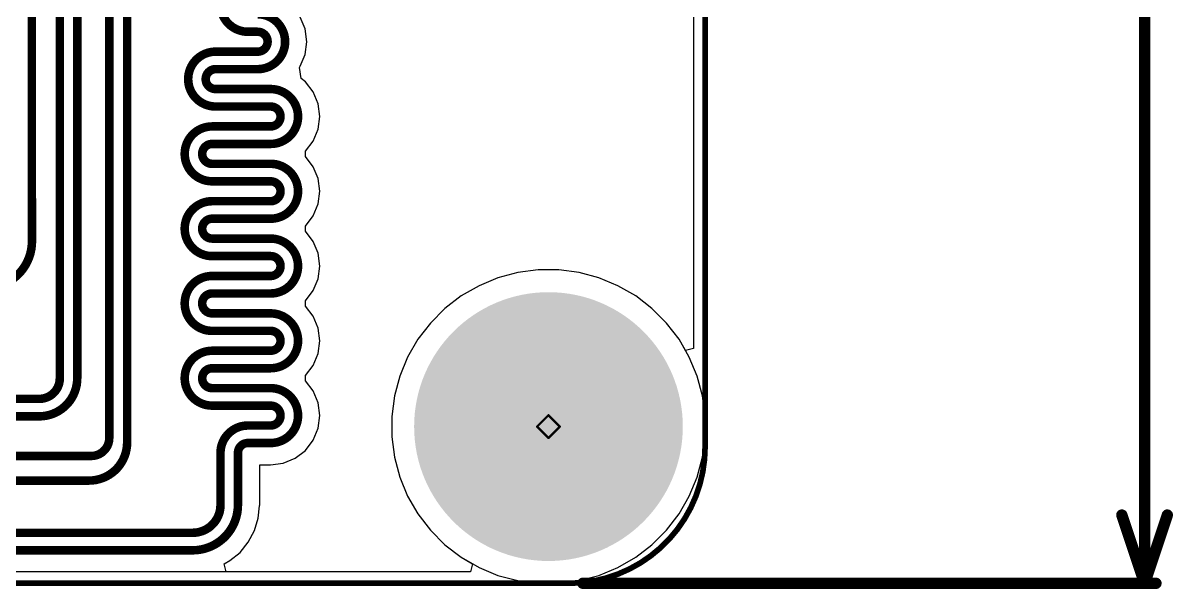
# Model space of a CAD drawing. Header units: inches. Extents: x -5 to 234, y -4 to 104.
# Drawn here: x 76.26 to 101.96, y -3.63 to 9.01 of the extents above; entities that cross this region are included whole.
import ezdxf

# ---------------------------------------------------------------- set-up
doc = ezdxf.new("R2010")
doc.units = ezdxf.units.IN
for name, color, linetype in [('Board Outline', 216, 'Continuous'), ('Bottom Layer', 5, 'Continuous'), ('Bottom Solder', 6, 'Continuous'), ('Dimension', 6, 'Continuous'), ('Drill Drawing', 1, 'Continuous'), ('GND', 16, 'Continuous'), ('Multi-Layer', 9, 'Continuous'), ('Pad Holes', 156, 'Continuous'), ('POWER', 76, 'Continuous'), ('Top Layer', 1, 'Continuous'), ('Top Solder', 216, 'Continuous')]:
    doc.layers.add(name, color=color, linetype=linetype)

msp = doc.modelspace()

# ---------------------------------------------------------------- hatches: boundary and pattern name
at = {"layer": 'Bottom Layer'}
h = msp.add_hatch(color=5, dxfattribs=at)
edge = h.paths.add_edge_path()
edge.add_arc((88, 0), 2.9, 0, 360)
at = {"layer": 'Bottom Solder'}
h = msp.add_hatch(color=6, dxfattribs=at)
edge = h.paths.add_edge_path()
edge.add_arc((88, 0), 3.002, 0, 360)
at = {"layer": 'GND'}
h = msp.add_hatch(color=16, dxfattribs=at)
edge = h.paths.add_edge_path()
edge.add_arc((88, 0), 2.9, 0, 360)
at = {"layer": 'Multi-Layer'}
h = msp.add_hatch(color=9, dxfattribs=at)
edge = h.paths.add_edge_path()
edge.add_arc((88, 0), 2.9, 0, 360)
at = {"layer": 'Pad Holes'}
h = msp.add_hatch(color=7, dxfattribs=at)
edge = h.paths.add_edge_path()
edge.add_arc((88, 0), 1.5, 0, 360)
at = {"layer": 'POWER'}
h = msp.add_hatch(color=76, dxfattribs=at)
edge = h.paths.add_edge_path()
edge.add_arc((88, 0), 2.9, 0, 360)
at = {"layer": 'Top Layer'}
h = msp.add_hatch(color=1, dxfattribs=at)
edge = h.paths.add_edge_path()
edge.add_arc((88, 0), 2.9, 0, 360)
at = {"layer": 'Top Solder'}
h = msp.add_hatch(color=216, dxfattribs=at)
edge = h.paths.add_edge_path()
edge.add_arc((88, 0), 3.002, 0, 360)

# ---------------------------------------------------------------- linework, layer by layer
at = {"layer": 'Board Outline'}
for points in [[(91.5, -0.452, 0.127, 0.127, 0), (91.5, 33.452, 0.127, 0.127, 0)], [(91.5, -0.452, 0.127, 0.127, -0.414214), (88.452, -3.5, 0.127, 0.127, 0)], [(-0.452, -3.5, 0.127, 0.127, 0), (88.452, -3.5, 0.127, 0.127, 0)]]:
    msp.add_lwpolyline(points, format="xyseb", dxfattribs=at)
for points in [[(91.468, -0.452, 0.0635, 0.0635, 1), (91.532, -0.452, 0.0635, 0.0635, 1)], [(91.468, -0.452, 0.0635, 0.0635, 1), (91.532, -0.452, 0.0635, 0.0635, 1)], [(88.42, -3.5, 0.0635, 0.0635, 1), (88.484, -3.5, 0.0635, 0.0635, 1)], [(88.42, -3.5, 0.0635, 0.0635, 1), (88.484, -3.5, 0.0635, 0.0635, 1)]]:
    msp.add_lwpolyline(points, format="xyseb", close=True, dxfattribs=at)
at = {"layer": 'Bottom Layer'}
for p, q in [((91.241, 9.531), (91.241, 1.744)), ((82.563, 8.88), (82.454, 9.145)), ((82.601, 8.596), (82.563, 8.88)), ((82.563, 8.312), (82.601, 8.596)), ((82.454, 8.047), (82.563, 8.312)), ((82.435, 8.022), (82.454, 8.047)), ((82.471, 7.777), (82.435, 8.022)), ((82.568, 7.703), (82.471, 7.777)), ((82.742, 7.475), (82.568, 7.703)), ((82.852, 7.21), (82.742, 7.475)), ((82.889, 6.926), (82.852, 7.21)), ((82.852, 6.642), (82.889, 6.926)), ((82.742, 6.377), (82.852, 6.642)), ((82.568, 6.149), (82.742, 6.377)), ((82.568, 6.033), (82.568, 6.149)), ((82.742, 5.805), (82.568, 6.033)), ((82.852, 5.54), (82.742, 5.805)), ((82.889, 5.256), (82.852, 5.54)), ((82.852, 4.972), (82.889, 5.256)), ((82.742, 4.707), (82.852, 4.972)), ((82.568, 4.479), (82.742, 4.707)), ((82.568, 4.363), (82.568, 4.479)), ((82.742, 4.135), (82.568, 4.363)), ((82.852, 3.87), (82.742, 4.135)), ((82.889, 3.586), (82.852, 3.87)), ((82.852, 3.302), (82.889, 3.586)), ((87.315, 3.441), (86.872, 3.322)), ((87.771, 3.501), (87.315, 3.441)), ((88.229, 3.501), (87.771, 3.501)), ((88.685, 3.441), (88.229, 3.501)), ((89.128, 3.322), (88.685, 3.441)), ((82.742, 3.037), (82.852, 3.302)), ((86.448, 3.147), (86.051, 2.917)), ((86.872, 3.322), (86.448, 3.147)), ((89.552, 3.147), (89.128, 3.322)), ((89.949, 2.917), (89.552, 3.147)), ((82.568, 2.809), (82.742, 3.037)), ((86.051, 2.917), (85.686, 2.638)), ((90.313, 2.638), (89.949, 2.917)), ((82.568, 2.693), (82.568, 2.809)), ((82.742, 2.465), (82.568, 2.693)), ((85.686, 2.638), (85.362, 2.313)), ((90.638, 2.313), (90.313, 2.638)), ((82.852, 2.2), (82.742, 2.465)), ((85.362, 2.313), (85.083, 1.949)), ((90.917, 1.949), (90.638, 2.313)), ((82.889, 1.916), (82.852, 2.2)), ((82.852, 1.632), (82.889, 1.916)), ((85.083, 1.949), (84.853, 1.552)), ((91.063, 1.697), (90.917, 1.949)), ((82.742, 1.367), (82.852, 1.632)), ((84.853, 1.552), (84.677, 1.128)), ((91.241, 1.744), (91.063, 1.697)), ((82.568, 1.139), (82.742, 1.367)), ((82.568, 1.023), (82.568, 1.139)), ((84.677, 1.128), (84.559, 0.684)), ((82.742, 0.795), (82.568, 1.023)), ((82.852, 0.53), (82.742, 0.795)), ((82.889, 0.246), (82.852, 0.53)), ((84.559, 0.684), (84.499, 0.229)), ((82.852, -0.038), (82.889, 0.246)), ((84.499, 0.229), (84.499, -0.23)), ((82.742, -0.303), (82.852, -0.038)), ((84.499, -0.23), (84.559, -0.685)), ((82.568, -0.531), (82.742, -0.303)), ((82.075, -0.815), (82.34, -0.705)), ((82.34, -0.705), (82.568, -0.531)), ((84.559, -0.685), (84.677, -1.128)), ((81.547, -1.751), (81.547, -0.852)), ((81.547, -0.852), (81.791, -0.852)), ((81.791, -0.852), (82.075, -0.815)), ((81.791, -0.852), (81.791, -0.852)), ((84.677, -1.128), (84.853, -1.552)), ((81.516, -2.043), (81.542, -1.773)), ((81.542, -1.773), (81.547, -1.751)), ((84.853, -1.552), (85.083, -1.949)), ((81.431, -2.324), (81.516, -2.043)), ((85.083, -1.949), (85.362, -2.314)), ((81.293, -2.582), (81.431, -2.324)), ((85.362, -2.314), (85.686, -2.638)), ((80.88, -2.994), (81.107, -2.809)), ((81.107, -2.809), (81.293, -2.582)), ((85.686, -2.638), (86.051, -2.918)), ((80.751, -3.063), (80.88, -2.994)), ((80.796, -3.241), (80.751, -3.063)), ((86.051, -2.918), (86.303, -3.063)), ((86.303, -3.063), (86.255, -3.241)), ((86.255, -3.241), (80.796, -3.241))]:
    msp.add_line(p, q, dxfattribs=at)
for points in [[(76.454, 5.083, 0.191, 0.191, 0), (76.454, 15.715, 0.191, 0.191, 0)], [(77.08, 1.078, 0.191, 0.191, 0), (77.08, 14.275, 0.191, 0.191, 0)], [(77.47, 1.078, 0.191, 0.191, 0), (77.47, 14.275, 0.191, 0.191, 0)], [(78.186, -0.253, 0.19, 0.19, 0), (78.186, 13.073, 0.19, 0.19, 0)], [(78.585, -0.356, 0.19, 0.19, 0), (78.585, 12.834, 0.19, 0.19, 0)], [(81.283, 8.818, 0.191, 0.191, -0.414214), (80.671, 9.431, 0.191, 0.191, 0)], [(81.502, 9.209, 0.191, 0.191, -1), (81.502, 7.983, 0.191, 0.191, 0)], [(81.283, 8.818, 0.191, 0.191, 0), (81.502, 8.818, 0.191, 0.191, 0)], [(81.502, 8.818, 0.191, 0.191, -1), (81.502, 8.374, 0.191, 0.191, 0)], [(80.562, 7.148, 0.191, 0.191, -1), (80.562, 8.374, 0.191, 0.191, 0)], [(80.562, 8.374, 0.191, 0.191, 0), (81.502, 8.374, 0.191, 0.191, 0)], [(80.562, 7.539, 0.191, 0.191, -1), (80.562, 7.983, 0.191, 0.191, 0)], [(80.562, 7.983, 0.191, 0.191, 0), (81.502, 7.983, 0.191, 0.191, 0)], [(80.562, 7.539, 0.191, 0.191, 0), (81.791, 7.539, 0.191, 0.191, 0)], [(81.791, 7.539, 0.191, 0.191, -1), (81.791, 6.313, 0.191, 0.191, 0)], [(80.562, 7.148, 0.191, 0.191, 0), (81.791, 7.148, 0.191, 0.191, 0)], [(81.791, 7.148, 0.191, 0.191, -1), (81.791, 6.704, 0.191, 0.191, 0)], [(80.484, 5.478, 0.191, 0.191, -1), (80.484, 6.704, 0.191, 0.191, 0)], [(80.484, 6.704, 0.191, 0.191, 0), (81.791, 6.704, 0.191, 0.191, 0)], [(80.484, 5.869, 0.191, 0.191, -1), (80.484, 6.313, 0.191, 0.191, 0)], [(80.484, 6.313, 0.191, 0.191, 0), (81.791, 6.313, 0.191, 0.191, 0)], [(80.484, 5.869, 0.191, 0.191, 0), (81.791, 5.869, 0.191, 0.191, 0)], [(81.791, 5.869, 0.191, 0.191, -1), (81.791, 4.643, 0.191, 0.191, 0)], [(80.484, 5.478, 0.191, 0.191, 0), (81.791, 5.478, 0.191, 0.191, 0)], [(81.791, 5.478, 0.191, 0.191, -1), (81.791, 5.034, 0.191, 0.191, 0)], [(76.454, 5.083, 0.191, 0.191, 0), (76.458, 5.083, 0.191, 0.191, 0)], [(76.458, 4.134, 0.191, 0.191, 0), (76.458, 5.083, 0.191, 0.191, 0)], [(80.484, 3.808, 0.191, 0.191, -1), (80.484, 5.034, 0.191, 0.191, 0)], [(80.484, 5.034, 0.191, 0.191, 0), (81.791, 5.034, 0.191, 0.191, 0)], [(80.484, 4.199, 0.191, 0.191, -1), (80.484, 4.643, 0.191, 0.191, 0)], [(80.484, 4.643, 0.191, 0.191, 0), (81.791, 4.643, 0.191, 0.191, 0)], [(76.455, 4.06, 0.191, 0.191, -0.393331), (75.426, 3.102, 0.191, 0.191, 0)], [(76.456, 4.082, 0.191, 0.191, -0.009522), (76.455, 4.06, 0.191, 0.191, 0)], [(76.455, 4.06, 0.191, 0.191, 0), (76.455, 4.06, 0.191, 0.191, 0)], [(76.456, 4.082, 0.191, 0.191, 0), (76.458, 4.128, 0.191, 0.191, 0)], [(76.458, 4.134, 0.191, 0.191, 0), (76.458, 4.134, 0.191, 0.191, 0)], [(76.458, 4.134, 0.191, 0.191, -0.008152), (76.458, 4.128, 0.191, 0.191, 0)], [(80.484, 4.199, 0.191, 0.191, 0), (81.791, 4.199, 0.191, 0.191, 0)], [(81.791, 4.199, 0.191, 0.191, -1), (81.791, 2.973, 0.191, 0.191, 0)], [(80.484, 3.808, 0.191, 0.191, 0), (81.791, 3.808, 0.191, 0.191, 0)], [(81.791, 3.808, 0.191, 0.191, -1), (81.791, 3.364, 0.191, 0.191, 0)], [(80.484, 2.138, 0.191, 0.191, -1), (80.484, 3.364, 0.191, 0.191, 0)], [(80.484, 3.364, 0.191, 0.191, 0), (81.791, 3.364, 0.191, 0.191, 0)], [(80.484, 2.529, 0.191, 0.191, -1), (80.484, 2.973, 0.191, 0.191, 0)], [(80.484, 2.973, 0.191, 0.191, 0), (81.791, 2.973, 0.191, 0.191, 0)], [(80.484, 2.529, 0.191, 0.191, 0), (81.791, 2.529, 0.191, 0.191, 0)], [(81.791, 2.529, 0.191, 0.191, -1), (81.791, 1.303, 0.191, 0.191, 0)], [(80.484, 2.138, 0.191, 0.191, 0), (81.791, 2.138, 0.191, 0.191, 0)], [(81.791, 2.138, 0.191, 0.191, -1), (81.791, 1.694, 0.191, 0.191, 0)], [(80.484, 0.468, 0.191, 0.191, -1), (80.484, 1.694, 0.191, 0.191, 0)], [(80.484, 1.694, 0.191, 0.191, 0), (81.791, 1.694, 0.191, 0.191, 0)], [(80.484, 0.859, 0.191, 0.191, -1), (80.484, 1.303, 0.191, 0.191, 0)], [(80.484, 1.303, 0.191, 0.191, 0), (81.791, 1.303, 0.191, 0.191, 0)], [(77.08, 1.078, 0.191, 0.191, -0.414214), (76.621, 0.619, 0.191, 0.191, 0)], [(77.47, 1.078, 0.191, 0.191, -0.414214), (76.621, 0.229, 0.191, 0.191, 0)], [(80.484, 0.859, 0.191, 0.191, 0), (81.791, 0.859, 0.191, 0.191, 0)], [(81.791, 0.859, 0.191, 0.191, -1), (81.791, -0.367, 0.191, 0.191, 0)], [(74.883, 0.619, 0.191, 0.191, 0), (76.512, 0.619, 0.191, 0.191, 0)], [(76.512, 0.619, 0.191, 0.191, 0), (76.621, 0.619, 0.191, 0.191, 0)], [(80.484, 0.468, 0.191, 0.191, 0), (81.791, 0.468, 0.191, 0.191, 0)], [(81.791, 0.468, 0.191, 0.191, -1), (81.791, 0.024, 0.191, 0.191, 0)], [(74.883, 0.229, 0.191, 0.191, 0), (76.621, 0.229, 0.191, 0.191, 0)], [(80.671, -0.589, 0.191, 0.191, -0.414214), (81.283, 0.024, 0.191, 0.191, 0)], [(81.283, 0.024, 0.191, 0.191, 0), (81.791, 0.024, 0.191, 0.191, 0)], [(78.186, -0.253, 0.19, 0.19, -0.414214), (77.783, -0.656, 0.19, 0.19, 0)], [(78.585, -0.356, 0.19, 0.19, -0.414214), (77.734, -1.206, 0.19, 0.19, 0)], [(80.671, -1.714, 0.191, 0.191, 0), (80.671, -0.589, 0.191, 0.191, 0)], [(81.061, -0.589, 0.191, 0.191, -0.414214), (81.283, -0.367, 0.191, 0.191, 0)], [(81.061, -1.714, 0.191, 0.191, 0), (81.061, -0.589, 0.191, 0.191, 0)], [(81.283, -0.367, 0.191, 0.191, 0), (81.791, -0.367, 0.191, 0.191, 0)], [(60.121, -0.656, 0.19, 0.19, 0), (77.783, -0.656, 0.19, 0.19, 0)], [(61.3, -1.206, 0.19, 0.19, 0), (77.734, -1.206, 0.19, 0.19, 0)], [(80.671, -1.751, 0.191, 0.191, -0.415044), (80.048, -2.372, 0.191, 0.191, 0)], [(81.061, -1.751, 0.191, 0.191, -0.414528), (80.048, -2.763, 0.191, 0.191, 0)], [(80.671, -1.751, 0.191, 0.191, 0), (80.671, -1.714, 0.191, 0.191, 0)], [(81.061, -1.751, 0.191, 0.191, 0), (81.061, -1.714, 0.191, 0.191, 0)], [(60.829, -2.377, 0.191, 0.191, 0), (80.048, -2.372, 0.191, 0.191, 0)], [(56.843, -2.769, 0.191, 0.191, 0), (80.048, -2.763, 0.191, 0.191, 0)], [(80.048, -2.763, 0.191, 0.191, -0.000369), (80.048, -2.763, 0.191, 0.191, 0)]]:
    msp.add_lwpolyline(points, format="xyseb", dxfattribs=at)
for points in [[(81.236, 8.818, 0.0952, 0.0952, 1), (81.331, 8.818, 0.0952, 0.0952, 1)], [(81.236, 8.818, 0.0952, 0.0952, 1), (81.331, 8.818, 0.0952, 0.0952, 1)], [(81.455, 8.818, 0.0952, 0.0952, 1), (81.55, 8.818, 0.0952, 0.0952, 1)], [(81.455, 8.818, 0.0952, 0.0952, 1), (81.55, 8.818, 0.0952, 0.0952, 1)], [(80.514, 8.374, 0.0952, 0.0952, 1), (80.609, 8.374, 0.0952, 0.0952, 1)], [(80.514, 8.374, 0.0952, 0.0952, 1), (80.609, 8.374, 0.0952, 0.0952, 1)], [(81.455, 8.374, 0.0952, 0.0952, 1), (81.55, 8.374, 0.0952, 0.0952, 1)], [(81.455, 8.374, 0.0952, 0.0952, 1), (81.55, 8.374, 0.0952, 0.0952, 1)], [(80.514, 7.983, 0.0952, 0.0952, 1), (80.609, 7.983, 0.0952, 0.0952, 1)], [(80.514, 7.983, 0.0952, 0.0952, 1), (80.609, 7.983, 0.0952, 0.0952, 1)], [(81.455, 7.983, 0.0952, 0.0952, 1), (81.55, 7.983, 0.0952, 0.0952, 1)], [(81.455, 7.983, 0.0952, 0.0952, 1), (81.55, 7.983, 0.0952, 0.0952, 1)], [(80.514, 7.539, 0.0952, 0.0952, 1), (80.609, 7.539, 0.0952, 0.0952, 1)], [(80.514, 7.539, 0.0952, 0.0952, 1), (80.609, 7.539, 0.0952, 0.0952, 1)], [(81.743, 7.539, 0.0952, 0.0952, 1), (81.839, 7.539, 0.0952, 0.0952, 1)], [(81.743, 7.539, 0.0952, 0.0952, 1), (81.839, 7.539, 0.0952, 0.0952, 1)], [(80.514, 7.148, 0.0952, 0.0952, 1), (80.609, 7.148, 0.0952, 0.0952, 1)], [(80.514, 7.148, 0.0952, 0.0952, 1), (80.609, 7.148, 0.0952, 0.0952, 1)], [(81.743, 7.148, 0.0952, 0.0952, 1), (81.839, 7.148, 0.0952, 0.0952, 1)], [(81.743, 7.148, 0.0952, 0.0952, 1), (81.839, 7.148, 0.0952, 0.0952, 1)], [(80.436, 6.704, 0.0952, 0.0952, 1), (80.531, 6.704, 0.0952, 0.0952, 1)], [(80.436, 6.704, 0.0952, 0.0952, 1), (80.531, 6.704, 0.0952, 0.0952, 1)], [(81.743, 6.704, 0.0952, 0.0952, 1), (81.839, 6.704, 0.0952, 0.0952, 1)], [(81.743, 6.704, 0.0952, 0.0952, 1), (81.839, 6.704, 0.0952, 0.0952, 1)], [(80.436, 6.313, 0.0952, 0.0952, 1), (80.531, 6.313, 0.0952, 0.0952, 1)], [(80.436, 6.313, 0.0952, 0.0952, 1), (80.531, 6.313, 0.0952, 0.0952, 1)], [(81.743, 6.313, 0.0952, 0.0952, 1), (81.839, 6.313, 0.0952, 0.0952, 1)], [(81.743, 6.313, 0.0952, 0.0952, 1), (81.839, 6.313, 0.0952, 0.0952, 1)], [(80.436, 5.869, 0.0952, 0.0952, 1), (80.531, 5.869, 0.0952, 0.0952, 1)], [(80.436, 5.869, 0.0952, 0.0952, 1), (80.531, 5.869, 0.0952, 0.0952, 1)], [(81.743, 5.869, 0.0952, 0.0952, 1), (81.839, 5.869, 0.0952, 0.0952, 1)], [(81.743, 5.869, 0.0952, 0.0952, 1), (81.839, 5.869, 0.0952, 0.0952, 1)], [(80.436, 5.478, 0.0952, 0.0952, 1), (80.531, 5.478, 0.0952, 0.0952, 1)], [(80.436, 5.478, 0.0952, 0.0952, 1), (80.531, 5.478, 0.0952, 0.0952, 1)], [(81.743, 5.478, 0.0952, 0.0952, 1), (81.839, 5.478, 0.0952, 0.0952, 1)], [(81.743, 5.478, 0.0952, 0.0952, 1), (81.839, 5.478, 0.0952, 0.0952, 1)], [(76.406, 5.083, 0.0952, 0.0952, 1), (76.502, 5.083, 0.0952, 0.0952, 1)], [(76.406, 5.083, 0.0952, 0.0952, 1), (76.502, 5.083, 0.0952, 0.0952, 1)], [(76.41, 5.083, 0.0952, 0.0952, 1), (76.506, 5.083, 0.0952, 0.0952, 1)], [(76.41, 5.083, 0.0952, 0.0952, 1), (76.506, 5.083, 0.0952, 0.0952, 1)], [(80.436, 5.034, 0.0952, 0.0952, 1), (80.531, 5.034, 0.0952, 0.0952, 1)], [(80.436, 5.034, 0.0952, 0.0952, 1), (80.531, 5.034, 0.0952, 0.0952, 1)], [(81.743, 5.034, 0.0952, 0.0952, 1), (81.839, 5.034, 0.0952, 0.0952, 1)], [(81.743, 5.034, 0.0952, 0.0952, 1), (81.839, 5.034, 0.0952, 0.0952, 1)], [(80.436, 4.643, 0.0952, 0.0952, 1), (80.531, 4.643, 0.0952, 0.0952, 1)], [(80.436, 4.643, 0.0952, 0.0952, 1), (80.531, 4.643, 0.0952, 0.0952, 1)], [(81.743, 4.643, 0.0952, 0.0952, 1), (81.839, 4.643, 0.0952, 0.0952, 1)], [(81.743, 4.643, 0.0952, 0.0952, 1), (81.839, 4.643, 0.0952, 0.0952, 1)], [(76.408, 4.06, 0.0952, 0.0952, 1), (76.503, 4.06, 0.0952, 0.0952, 1)], [(76.408, 4.06, 0.0952, 0.0952, 1), (76.503, 4.06, 0.0952, 0.0952, 1)], [(76.408, 4.06, 0.0952, 0.0952, 1), (76.503, 4.06, 0.0952, 0.0952, 1)], [(76.408, 4.06, 0.0952, 0.0952, 1), (76.503, 4.06, 0.0952, 0.0952, 1)], [(76.409, 4.082, 0.0952, 0.0952, 1), (76.504, 4.082, 0.0952, 0.0952, 1)], [(76.409, 4.082, 0.0952, 0.0952, 1), (76.504, 4.082, 0.0952, 0.0952, 1)], [(76.41, 4.134, 0.0952, 0.0952, 1), (76.506, 4.134, 0.0952, 0.0952, 1)], [(76.41, 4.134, 0.0952, 0.0952, 1), (76.506, 4.134, 0.0952, 0.0952, 1)], [(76.41, 4.134, 0.0952, 0.0952, 1), (76.506, 4.134, 0.0952, 0.0952, 1)], [(76.41, 4.134, 0.0952, 0.0952, 1), (76.506, 4.134, 0.0952, 0.0952, 1)], [(76.41, 4.128, 0.0952, 0.0952, 1), (76.505, 4.128, 0.0952, 0.0952, 1)], [(76.41, 4.128, 0.0952, 0.0952, 1), (76.505, 4.128, 0.0952, 0.0952, 1)], [(80.436, 4.199, 0.0952, 0.0952, 1), (80.531, 4.199, 0.0952, 0.0952, 1)], [(80.436, 4.199, 0.0952, 0.0952, 1), (80.531, 4.199, 0.0952, 0.0952, 1)], [(81.743, 4.199, 0.0952, 0.0952, 1), (81.839, 4.199, 0.0952, 0.0952, 1)], [(81.743, 4.199, 0.0952, 0.0952, 1), (81.839, 4.199, 0.0952, 0.0952, 1)], [(80.436, 3.808, 0.0952, 0.0952, 1), (80.531, 3.808, 0.0952, 0.0952, 1)], [(80.436, 3.808, 0.0952, 0.0952, 1), (80.531, 3.808, 0.0952, 0.0952, 1)], [(81.743, 3.808, 0.0952, 0.0952, 1), (81.839, 3.808, 0.0952, 0.0952, 1)], [(81.743, 3.808, 0.0952, 0.0952, 1), (81.839, 3.808, 0.0952, 0.0952, 1)], [(80.436, 3.364, 0.0952, 0.0952, 1), (80.531, 3.364, 0.0952, 0.0952, 1)], [(80.436, 3.364, 0.0952, 0.0952, 1), (80.531, 3.364, 0.0952, 0.0952, 1)], [(81.743, 3.364, 0.0952, 0.0952, 1), (81.839, 3.364, 0.0952, 0.0952, 1)], [(81.743, 3.364, 0.0952, 0.0952, 1), (81.839, 3.364, 0.0952, 0.0952, 1)], [(80.436, 2.973, 0.0952, 0.0952, 1), (80.531, 2.973, 0.0952, 0.0952, 1)], [(80.436, 2.973, 0.0952, 0.0952, 1), (80.531, 2.973, 0.0952, 0.0952, 1)], [(81.743, 2.973, 0.0952, 0.0952, 1), (81.839, 2.973, 0.0952, 0.0952, 1)], [(81.743, 2.973, 0.0952, 0.0952, 1), (81.839, 2.973, 0.0952, 0.0952, 1)], [(80.436, 2.529, 0.0952, 0.0952, 1), (80.531, 2.529, 0.0952, 0.0952, 1)], [(80.436, 2.529, 0.0952, 0.0952, 1), (80.531, 2.529, 0.0952, 0.0952, 1)], [(81.743, 2.529, 0.0952, 0.0952, 1), (81.839, 2.529, 0.0952, 0.0952, 1)], [(81.743, 2.529, 0.0952, 0.0952, 1), (81.839, 2.529, 0.0952, 0.0952, 1)], [(80.436, 2.138, 0.0952, 0.0952, 1), (80.531, 2.138, 0.0952, 0.0952, 1)], [(80.436, 2.138, 0.0952, 0.0952, 1), (80.531, 2.138, 0.0952, 0.0952, 1)], [(81.743, 2.138, 0.0952, 0.0952, 1), (81.839, 2.138, 0.0952, 0.0952, 1)], [(81.743, 2.138, 0.0952, 0.0952, 1), (81.839, 2.138, 0.0952, 0.0952, 1)], [(80.436, 1.694, 0.0952, 0.0952, 1), (80.531, 1.694, 0.0952, 0.0952, 1)], [(80.436, 1.694, 0.0952, 0.0952, 1), (80.531, 1.694, 0.0952, 0.0952, 1)], [(81.743, 1.694, 0.0952, 0.0952, 1), (81.839, 1.694, 0.0952, 0.0952, 1)], [(81.743, 1.694, 0.0952, 0.0952, 1), (81.839, 1.694, 0.0952, 0.0952, 1)], [(80.436, 1.303, 0.0952, 0.0952, 1), (80.531, 1.303, 0.0952, 0.0952, 1)], [(80.436, 1.303, 0.0952, 0.0952, 1), (80.531, 1.303, 0.0952, 0.0952, 1)], [(81.743, 1.303, 0.0952, 0.0952, 1), (81.839, 1.303, 0.0952, 0.0952, 1)], [(81.743, 1.303, 0.0952, 0.0952, 1), (81.839, 1.303, 0.0952, 0.0952, 1)], [(77.032, 1.078, 0.0952, 0.0952, 1), (77.127, 1.078, 0.0952, 0.0952, 1)], [(77.032, 1.078, 0.0952, 0.0952, 1), (77.127, 1.078, 0.0952, 0.0952, 1)], [(77.422, 1.078, 0.0952, 0.0952, 1), (77.518, 1.078, 0.0952, 0.0952, 1)], [(77.422, 1.078, 0.0952, 0.0952, 1), (77.518, 1.078, 0.0952, 0.0952, 1)], [(80.436, 0.859, 0.0952, 0.0952, 1), (80.531, 0.859, 0.0952, 0.0952, 1)], [(80.436, 0.859, 0.0952, 0.0952, 1), (80.531, 0.859, 0.0952, 0.0952, 1)], [(81.743, 0.859, 0.0952, 0.0952, 1), (81.839, 0.859, 0.0952, 0.0952, 1)], [(81.743, 0.859, 0.0952, 0.0952, 1), (81.839, 0.859, 0.0952, 0.0952, 1)], [(76.464, 0.619, 0.0952, 0.0952, 1), (76.559, 0.619, 0.0952, 0.0952, 1)], [(76.464, 0.619, 0.0952, 0.0952, 1), (76.559, 0.619, 0.0952, 0.0952, 1)], [(76.573, 0.619, 0.0952, 0.0952, 1), (76.669, 0.619, 0.0952, 0.0952, 1)], [(76.573, 0.619, 0.0952, 0.0952, 1), (76.669, 0.619, 0.0952, 0.0952, 1)], [(80.436, 0.468, 0.0952, 0.0952, 1), (80.531, 0.468, 0.0952, 0.0952, 1)], [(80.436, 0.468, 0.0952, 0.0952, 1), (80.531, 0.468, 0.0952, 0.0952, 1)], [(81.743, 0.468, 0.0952, 0.0952, 1), (81.839, 0.468, 0.0952, 0.0952, 1)], [(81.743, 0.468, 0.0952, 0.0952, 1), (81.839, 0.468, 0.0952, 0.0952, 1)], [(76.573, 0.229, 0.0952, 0.0952, 1), (76.669, 0.229, 0.0952, 0.0952, 1)], [(76.573, 0.229, 0.0952, 0.0952, 1), (76.669, 0.229, 0.0952, 0.0952, 1)], [(81.236, 0.024, 0.0952, 0.0952, 1), (81.331, 0.024, 0.0952, 0.0952, 1)], [(81.236, 0.024, 0.0952, 0.0952, 1), (81.331, 0.024, 0.0952, 0.0952, 1)], [(81.743, 0.024, 0.0952, 0.0952, 1), (81.839, 0.024, 0.0952, 0.0952, 1)], [(81.743, 0.024, 0.0952, 0.0952, 1), (81.839, 0.024, 0.0952, 0.0952, 1)], [(78.139, -0.253, 0.095, 0.095, 1), (78.234, -0.253, 0.095, 0.095, 1)], [(78.139, -0.253, 0.095, 0.095, 1), (78.234, -0.253, 0.095, 0.095, 1)], [(78.537, -0.356, 0.095, 0.095, 1), (78.632, -0.356, 0.095, 0.095, 1)], [(78.537, -0.356, 0.095, 0.095, 1), (78.632, -0.356, 0.095, 0.095, 1)], [(80.623, -0.589, 0.0952, 0.0952, 1), (80.718, -0.589, 0.0952, 0.0952, 1)], [(80.623, -0.589, 0.0952, 0.0952, 1), (80.718, -0.589, 0.0952, 0.0952, 1)], [(81.013, -0.589, 0.0952, 0.0952, 1), (81.109, -0.589, 0.0952, 0.0952, 1)], [(81.013, -0.589, 0.0952, 0.0952, 1), (81.109, -0.589, 0.0952, 0.0952, 1)], [(81.236, -0.367, 0.0952, 0.0952, 1), (81.331, -0.367, 0.0952, 0.0952, 1)], [(81.236, -0.367, 0.0952, 0.0952, 1), (81.331, -0.367, 0.0952, 0.0952, 1)], [(81.743, -0.367, 0.0952, 0.0952, 1), (81.839, -0.367, 0.0952, 0.0952, 1)], [(81.743, -0.367, 0.0952, 0.0952, 1), (81.839, -0.367, 0.0952, 0.0952, 1)], [(77.736, -0.656, 0.095, 0.095, 1), (77.831, -0.656, 0.095, 0.095, 1)], [(77.736, -0.656, 0.095, 0.095, 1), (77.831, -0.656, 0.095, 0.095, 1)], [(77.687, -1.206, 0.095, 0.095, 1), (77.782, -1.206, 0.095, 0.095, 1)], [(77.687, -1.206, 0.095, 0.095, 1), (77.782, -1.206, 0.095, 0.095, 1)], [(80.623, -1.714, 0.0952, 0.0952, 1), (80.718, -1.714, 0.0952, 0.0952, 1)], [(80.623, -1.714, 0.0952, 0.0952, 1), (80.718, -1.714, 0.0952, 0.0952, 1)], [(80.623, -1.751, 0.0952, 0.0952, 1), (80.718, -1.751, 0.0952, 0.0952, 1)], [(80.623, -1.751, 0.0952, 0.0952, 1), (80.718, -1.751, 0.0952, 0.0952, 1)], [(81.013, -1.714, 0.0952, 0.0952, 1), (81.109, -1.714, 0.0952, 0.0952, 1)], [(81.013, -1.714, 0.0952, 0.0952, 1), (81.109, -1.714, 0.0952, 0.0952, 1)], [(81.013, -1.751, 0.0952, 0.0952, 1), (81.109, -1.751, 0.0952, 0.0952, 1)], [(81.013, -1.751, 0.0952, 0.0952, 1), (81.109, -1.751, 0.0952, 0.0952, 1)], [(80, -2.372, 0.0952, 0.0952, 1), (80.095, -2.372, 0.0952, 0.0952, 1)], [(80, -2.372, 0.0952, 0.0952, 1), (80.095, -2.372, 0.0952, 0.0952, 1)], [(80, -2.763, 0.0952, 0.0952, 1), (80.095, -2.763, 0.0952, 0.0952, 1)], [(80.001, -2.763, 0.0952, 0.0952, 1), (80.096, -2.763, 0.0952, 0.0952, 1)], [(80, -2.763, 0.0952, 0.0952, 1), (80.095, -2.763, 0.0952, 0.0952, 1)], [(80.001, -2.763, 0.0952, 0.0952, 1), (80.096, -2.763, 0.0952, 0.0952, 1)]]:
    msp.add_lwpolyline(points, format="xyseb", close=True, dxfattribs=at)
at = {"layer": 'Dimension'}
for points in [[(101.321, -3.5, 0.254, 0.254, 0), (101.321, 10.736, 0.254, 0.254, 0)], [(100.813, -1.976, 0.254, 0.254, 0), (101.321, -3.5, 0.254, 0.254, 0)], [(101.321, -3.5, 0.254, 0.254, 0), (101.829, -1.976, 0.254, 0.254, 0)], [(88.769, -3.5, 0.254, 0.254, 0), (101.575, -3.5, 0.254, 0.254, 0)]]:
    msp.add_lwpolyline(points, format="xyseb", dxfattribs=at)
for points in [[(100.749, -1.976, 0.127, 0.127, 1), (100.876, -1.976, 0.127, 0.127, 1)], [(101.765, -1.976, 0.127, 0.127, 1), (101.892, -1.976, 0.127, 0.127, 1)], [(88.706, -3.5, 0.127, 0.127, 1), (88.833, -3.5, 0.127, 0.127, 1)], [(101.257, -3.5, 0.127, 0.127, 1), (101.384, -3.5, 0.127, 0.127, 1)], [(101.257, -3.5, 0.127, 0.127, 1), (101.384, -3.5, 0.127, 0.127, 1)], [(101.257, -3.5, 0.127, 0.127, 1), (101.384, -3.5, 0.127, 0.127, 1)], [(101.511, -3.5, 0.127, 0.127, 1), (101.638, -3.5, 0.127, 0.127, 1)]]:
    msp.add_lwpolyline(points, format="xyseb", close=True, dxfattribs=at)
at = {"layer": 'Drill Drawing'}
for points in [[(87.746, 0, 0.0508, 0.0508, 0), (88, 0.254, 0.0508, 0.0508, 0)], [(88, 0.254, 0.0508, 0.0508, 0), (88.254, 0, 0.0508, 0.0508, 0)], [(87.746, 0, 0.0508, 0.0508, 0), (88, -0.254, 0.0508, 0.0508, 0)], [(88, -0.254, 0.0508, 0.0508, 0), (88.254, 0, 0.0508, 0.0508, 0)]]:
    msp.add_lwpolyline(points, format="xyseb", dxfattribs=at)
for points in [[(87.987, 0.254, 0.0254, 0.0254, 1), (88.013, 0.254, 0.0254, 0.0254, 1)], [(87.987, 0.254, 0.0254, 0.0254, 1), (88.013, 0.254, 0.0254, 0.0254, 1)], [(87.733, 0, 0.0254, 0.0254, 1), (87.759, 0, 0.0254, 0.0254, 1)], [(87.733, 0, 0.0254, 0.0254, 1), (87.759, 0, 0.0254, 0.0254, 1)], [(88.241, 0, 0.0254, 0.0254, 1), (88.267, 0, 0.0254, 0.0254, 1)], [(88.241, 0, 0.0254, 0.0254, 1), (88.267, 0, 0.0254, 0.0254, 1)], [(87.987, -0.254, 0.0254, 0.0254, 1), (88.013, -0.254, 0.0254, 0.0254, 1)], [(87.987, -0.254, 0.0254, 0.0254, 1), (88.013, -0.254, 0.0254, 0.0254, 1)]]:
    msp.add_lwpolyline(points, format="xyseb", close=True, dxfattribs=at)
at = {"layer": 'GND'}
for p, q in [((91.241, 31.255), (91.241, 1.744)), ((87.315, 3.441), (86.872, 3.322)), ((87.771, 3.501), (87.315, 3.441)), ((88.229, 3.501), (87.771, 3.501)), ((88.685, 3.441), (88.229, 3.501)), ((89.128, 3.322), (88.685, 3.441)), ((86.448, 3.147), (86.051, 2.917)), ((86.872, 3.322), (86.448, 3.147)), ((89.552, 3.147), (89.128, 3.322)), ((89.949, 2.917), (89.552, 3.147)), ((86.051, 2.917), (85.686, 2.638)), ((90.313, 2.638), (89.949, 2.917)), ((85.686, 2.638), (85.362, 2.313)), ((90.638, 2.313), (90.313, 2.638)), ((85.362, 2.313), (85.083, 1.949)), ((90.917, 1.949), (90.638, 2.313)), ((85.083, 1.949), (84.853, 1.552)), ((91.063, 1.697), (90.917, 1.949)), ((84.853, 1.552), (84.677, 1.128)), ((91.241, 1.744), (91.063, 1.697)), ((84.677, 1.128), (84.559, 0.684)), ((84.559, 0.684), (84.499, 0.229)), ((84.499, 0.229), (84.499, -0.23)), ((84.499, -0.23), (84.559, -0.685)), ((84.559, -0.685), (84.677, -1.128)), ((84.677, -1.128), (84.853, -1.552)), ((84.853, -1.552), (85.083, -1.949)), ((85.083, -1.949), (85.362, -2.314)), ((85.362, -2.314), (85.686, -2.638)), ((85.686, -2.638), (86.051, -2.918)), ((86.051, -2.918), (86.303, -3.063)), ((86.303, -3.063), (86.255, -3.241)), ((86.255, -3.241), (41.76, -3.241))]:
    msp.add_line(p, q, dxfattribs=at)
at = {"layer": 'Multi-Layer'}
for p, q in [((87.315, 3.441), (86.872, 3.322)), ((87.771, 3.501), (87.315, 3.441)), ((88, 3.501), (87.771, 3.501)), ((88.229, 3.501), (88, 3.501)), ((88.685, 3.441), (88.229, 3.501)), ((89.128, 3.322), (88.685, 3.441)), ((86.448, 3.147), (86.051, 2.917)), ((86.872, 3.322), (86.448, 3.147)), ((89.552, 3.147), (89.128, 3.322)), ((89.949, 2.917), (89.552, 3.147)), ((86.051, 2.917), (85.686, 2.638)), ((90.313, 2.638), (89.949, 2.917)), ((85.686, 2.638), (85.362, 2.313)), ((90.638, 2.313), (90.313, 2.638)), ((85.362, 2.313), (85.083, 1.949)), ((90.917, 1.949), (90.638, 2.313)), ((85.083, 1.949), (84.853, 1.552)), ((91.147, 1.552), (90.917, 1.949)), ((84.853, 1.552), (84.677, 1.128)), ((91.323, 1.128), (91.147, 1.552)), ((84.677, 1.128), (84.559, 0.684)), ((91.441, 0.684), (91.323, 1.128)), ((84.559, 0.684), (84.499, 0.229)), ((91.501, 0.229), (91.441, 0.684)), ((84.499, 0.229), (84.499, 0)), ((91.501, 0), (91.501, 0.229)), ((84.499, 0), (84.499, 0)), ((84.499, 0), (84.499, -0.23)), ((84.499, -0.23), (84.559, -0.685)), ((91.441, -0.685), (91.501, -0.23)), ((91.501, -0.23), (91.501, 0)), ((84.559, -0.685), (84.677, -1.128)), ((91.323, -1.128), (91.441, -0.685)), ((84.677, -1.128), (84.853, -1.552)), ((91.147, -1.552), (91.323, -1.128)), ((84.853, -1.552), (85.083, -1.949)), ((90.917, -1.949), (91.147, -1.552)), ((85.083, -1.949), (85.362, -2.314)), ((90.638, -2.314), (90.917, -1.949)), ((85.362, -2.314), (85.686, -2.638)), ((90.313, -2.638), (90.638, -2.314)), ((85.686, -2.638), (86.051, -2.918)), ((89.949, -2.918), (90.313, -2.638)), ((86.051, -2.918), (86.448, -3.147)), ((89.552, -3.147), (89.949, -2.918)), ((86.448, -3.147), (86.872, -3.323)), ((86.872, -3.323), (87.315, -3.441)), ((88.685, -3.441), (89.128, -3.323)), ((89.128, -3.323), (89.552, -3.147)), ((87.315, -3.441), (87.771, -3.501)), ((87.771, -3.501), (88, -3.501)), ((88, -3.501), (88.229, -3.501)), ((88.229, -3.501), (88.685, -3.441))]:
    msp.add_line(p, q, dxfattribs=at)
at = {"layer": 'POWER'}
for p, q in [((91.241, 11.259), (91.241, 1.744)), ((87.315, 3.441), (86.872, 3.322)), ((87.771, 3.501), (87.315, 3.441)), ((88.229, 3.501), (87.771, 3.501)), ((88.685, 3.441), (88.229, 3.501)), ((89.128, 3.322), (88.685, 3.441)), ((86.448, 3.147), (86.051, 2.917)), ((86.872, 3.322), (86.448, 3.147)), ((89.552, 3.147), (89.128, 3.322)), ((89.949, 2.917), (89.552, 3.147)), ((86.051, 2.917), (85.686, 2.638)), ((90.313, 2.638), (89.949, 2.917)), ((85.686, 2.638), (85.362, 2.313)), ((90.638, 2.313), (90.313, 2.638)), ((85.362, 2.313), (85.083, 1.949)), ((90.917, 1.949), (90.638, 2.313)), ((85.083, 1.949), (84.853, 1.552)), ((91.063, 1.697), (90.917, 1.949)), ((84.853, 1.552), (84.677, 1.128)), ((91.241, 1.744), (91.063, 1.697)), ((84.677, 1.128), (84.559, 0.684)), ((84.559, 0.684), (84.499, 0.229)), ((84.499, 0.229), (84.499, -0.23)), ((84.499, -0.23), (84.559, -0.685)), ((84.559, -0.685), (84.677, -1.128)), ((84.677, -1.128), (84.853, -1.552)), ((84.853, -1.552), (85.083, -1.949)), ((85.083, -1.949), (85.362, -2.314)), ((85.362, -2.314), (85.686, -2.638)), ((85.686, -2.638), (86.051, -2.918)), ((86.051, -2.918), (86.303, -3.063)), ((86.303, -3.063), (86.255, -3.241)), ((86.255, -3.241), (56.307, -3.241))]:
    msp.add_line(p, q, dxfattribs=at)
at = {"layer": 'Top Layer'}
for p, q in [((91.241, 17.029), (91.241, 1.744)), ((87.315, 3.441), (86.872, 3.322)), ((87.771, 3.501), (87.315, 3.441)), ((88.229, 3.501), (87.771, 3.501)), ((88.685, 3.441), (88.229, 3.501)), ((89.128, 3.322), (88.685, 3.441)), ((86.448, 3.147), (86.051, 2.917)), ((86.872, 3.322), (86.448, 3.147)), ((89.552, 3.147), (89.128, 3.322)), ((89.949, 2.917), (89.552, 3.147)), ((86.051, 2.917), (85.686, 2.638)), ((90.313, 2.638), (89.949, 2.917)), ((85.686, 2.638), (85.362, 2.313)), ((90.638, 2.313), (90.313, 2.638)), ((85.362, 2.313), (85.083, 1.949)), ((90.917, 1.949), (90.638, 2.313)), ((85.083, 1.949), (84.853, 1.552)), ((91.063, 1.697), (90.917, 1.949)), ((84.853, 1.552), (84.677, 1.128)), ((91.241, 1.744), (91.063, 1.697)), ((84.677, 1.128), (84.559, 0.684)), ((84.559, 0.684), (84.499, 0.229)), ((84.499, 0.229), (84.499, -0.23)), ((84.499, -0.23), (84.559, -0.685)), ((84.559, -0.685), (84.677, -1.128)), ((84.677, -1.128), (84.853, -1.552)), ((84.853, -1.552), (85.083, -1.949)), ((85.083, -1.949), (85.362, -2.314)), ((85.362, -2.314), (85.686, -2.638)), ((85.686, -2.638), (86.051, -2.918)), ((86.051, -2.918), (86.303, -3.063)), ((86.303, -3.063), (86.255, -3.241)), ((86.255, -3.241), (41.76, -3.241))]:
    msp.add_line(p, q, dxfattribs=at)

doc.saveas('drawing.dxf')
